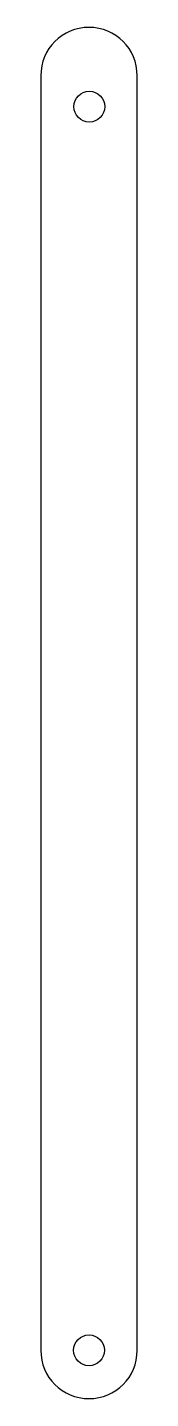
# Model space of a CAD drawing. Header units: millimetres. Extents: x -8 to 8, y -108 to 108.
import ezdxf

# ---------------------------------------------------------------- set-up
doc = ezdxf.new("R2010")
doc.units = ezdxf.units.MM
doc.layers.add('CUTOUTS', color=1, linetype='CONTINUOUS')
doc.layers.add('PERIMETER', color=5, linetype='CONTINUOUS')

msp = doc.modelspace()

# ---------------------------------------------------------------- linework, layer by layer
at = {"layer": 'CUTOUTS'}
for centre in [(0.05, 95.14), (0, -100)]:
    msp.add_circle(centre, 2.42, dxfattribs=at)
at = {"layer": 'PERIMETER'}
for p, q in [((-7.58, 100), (-7.58, -100)), ((7.58, -100), (7.58, 100))]:
    msp.add_line(p, q, dxfattribs=at)
for centre, start, end in [((0, 100), 0, 180), ((0, -100), -180, 0)]:
    msp.add_arc(centre, 7.58, start, end, dxfattribs=at)

doc.saveas('drawing.dxf')
